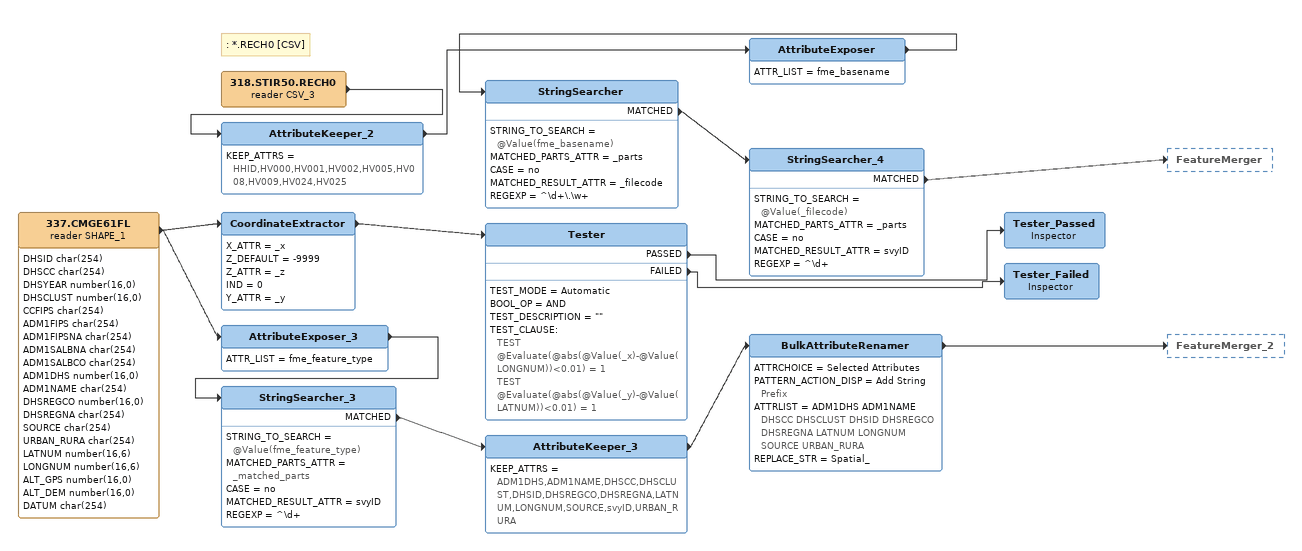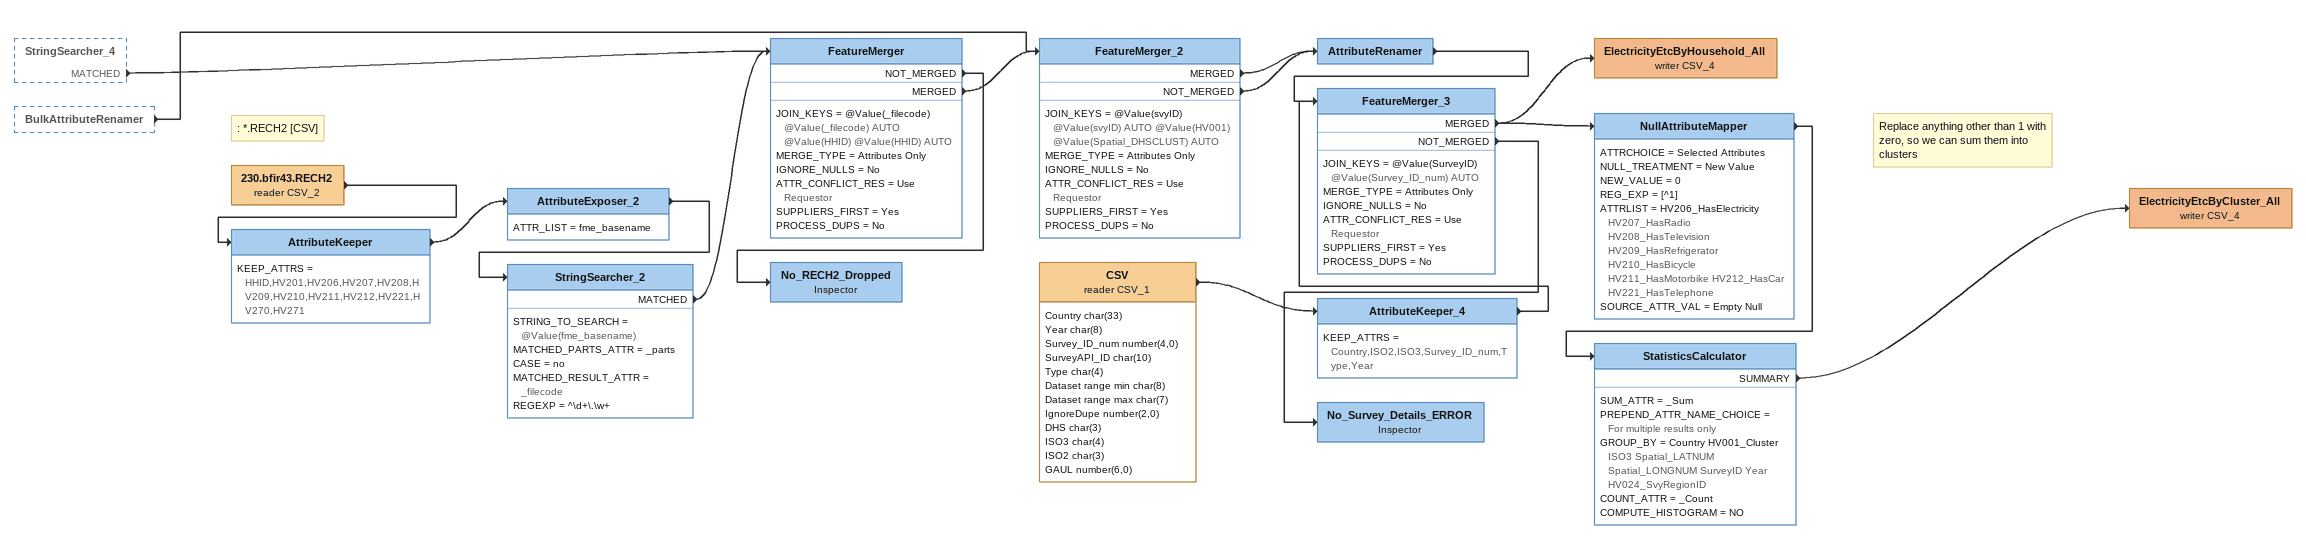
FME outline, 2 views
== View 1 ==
337.CMGE61FL (reader SHAPE_1)
    attributes: DHSID char(254), DHSCC char(254), DHSYEAR number(16,0), DHSCLUST number(16,0), CCFIPS char(254), ADM1FIPS char(254), ADM1FIPSNA char(254), ADM1SALBNA char(254), ADM1SALBCO char(254), ADM1DHS number(16,0), ADM1NAME char(254), DHSREGCO number(16,0), DHSREGNA char(254), SOURCE char(254), URBAN_RURA char(254), LATNUM number(16,6), LONGNUM number(16,6), ALT_GPS number(16,0), ALT_DEM number(16,0), DATUM char(254)
    -> CoordinateExtractor
    -> AttributeExposer_3
CoordinateExtractor
    X_ATTR = _x
    Z_DEFAULT = -9999
    Z_ATTR = _z
    IND = 0
    Y_ATTR = _y
    -> Tester
Tester
    TEST_MODE = Automatic
    BOOL_OP = AND
    TEST_DESCRIPTION = ""
    TEST_CLAUSE:
      TEST @Evaluate(@abs(@Value(_x)-@Value(LONGNUM))<0.01) = 1
      TEST @Evaluate(@abs(@Value(_y)-@Value(LATNUM))<0.01) = 1
    PASSED -> Tester_Passed
    FAILED -> Tester_Failed
Tester_Passed: Inspector
Tester_Failed: Inspector
AttributeExposer_3
    ATTR_LIST = fme_feature_type
    -> StringSearcher_3
StringSearcher_3
    STRING_TO_SEARCH = @Value(fme_feature_type)
    MATCHED_PARTS_ATTR = _matched_parts
    CASE = no
    MATCHED_RESULT_ATTR = svyID
    REGEXP = ^\d+
    MATCHED -> AttributeKeeper_3
AttributeKeeper_3
    KEEP_ATTRS = ADM1DHS,ADM1NAME,DHSCC,DHSCLUST,DHSID,DHSREGCO,DHSREGNA,LATNUM,LONGNUM,SOURCE,svyID,URBAN_RURA
    -> BulkAttributeRenamer
BulkAttributeRenamer
    ATTRCHOICE = Selected Attributes
    PATTERN_ACTION_DISP = Add String Prefix
    ATTRLIST = ADM1DHS ADM1NAME DHSCC DHSCLUST DHSID DHSREGCO DHSREGNA LATNUM LONGNUM SOURCE URBAN_RURA
    REPLACE_STR = Spatial_
    -> FeatureMerger_2
Note: : *.RECH0 [CSV]
318.STIR50.RECH0 (reader CSV_3)
    -> AttributeKeeper_2
AttributeKeeper_2
    KEEP_ATTRS = HHID,HV000,HV001,HV002,HV005,HV008,HV009,HV024,HV025
    -> AttributeExposer
AttributeExposer
    ATTR_LIST = fme_basename
    -> StringSearcher
StringSearcher
    STRING_TO_SEARCH = @Value(fme_basename)
    MATCHED_PARTS_ATTR = _parts
    CASE = no
    MATCHED_RESULT_ATTR = _filecode
    REGEXP = ^\d+\.\w+
    MATCHED -> StringSearcher_4
StringSearcher_4
    STRING_TO_SEARCH = @Value(_filecode)
    MATCHED_PARTS_ATTR = _parts
    CASE = no
    MATCHED_RESULT_ATTR = svyID
    REGEXP = ^\d+
    MATCHED -> FeatureMerger

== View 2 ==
StringSearcher_4 [outside]
    MATCHED -> FeatureMerger
BulkAttributeRenamer [outside]
    -> FeatureMerger_2
Note: : *.RECH2 [CSV]
230.bfir43.RECH2 (reader CSV_2)
    -> AttributeKeeper
AttributeKeeper
    KEEP_ATTRS = HHID,HV201,HV206,HV207,HV208,HV209,HV210,HV211,HV212,HV221,HV270,HV271
    -> AttributeExposer_2
AttributeExposer_2
    ATTR_LIST = fme_basename
    -> StringSearcher_2
StringSearcher_2
    STRING_TO_SEARCH = @Value(fme_basename)
    MATCHED_PARTS_ATTR = _parts
    CASE = no
    MATCHED_RESULT_ATTR = _filecode
    REGEXP = ^\d+\.\w+
    MATCHED -> FeatureMerger
FeatureMerger
    JOIN_KEYS = @Value(_filecode) @Value(_filecode) AUTO @Value(HHID) @Value(HHID) AUTO
    MERGE_TYPE = Attributes Only
    IGNORE_NULLS = No
    ATTR_CONFLICT_RES = Use Requestor
    SUPPLIERS_FIRST = Yes
    PROCESS_DUPS = No
    NOT_MERGED -> No_RECH2_Dropped
    MERGED -> FeatureMerger_2
FeatureMerger_2
    JOIN_KEYS = @Value(svyID) @Value(svyID) AUTO @Value(HV001) @Value(Spatial_DHSCLUST) AUTO
    MERGE_TYPE = Attributes Only
    IGNORE_NULLS = No
    ATTR_CONFLICT_RES = Use Requestor
    SUPPLIERS_FIRST = Yes
    PROCESS_DUPS = No
    MERGED -> AttributeRenamer
    NOT_MERGED -> AttributeRenamer
AttributeRenamer
    -> FeatureMerger_3
No_RECH2_Dropped: Inspector
CSV (reader CSV_1)
    attributes: Country char(33), Year char(8), Survey_ID_num number(4,0), SurveyAPI_ID char(10), Type char(4), Dataset range min char(8), Dataset range max char(7), IgnoreDupe number(2,0), DHS char(3), ISO3 char(4), ISO2 char(3), GAUL number(6,0)
    -> AttributeKeeper_4
AttributeKeeper_4
    KEEP_ATTRS = Country,ISO2,ISO3,Survey_ID_num,Type,Year
    -> FeatureMerger_3
FeatureMerger_3
    JOIN_KEYS = @Value(SurveyID) @Value(Survey_ID_num) AUTO
    MERGE_TYPE = Attributes Only
    IGNORE_NULLS = No
    ATTR_CONFLICT_RES = Use Requestor
    SUPPLIERS_FIRST = Yes
    PROCESS_DUPS = No
    MERGED -> ElectricityEtcByHousehold_All (writer CSV_4)
    MERGED -> NullAttributeMapper
    NOT_MERGED -> No_Survey_Details_ERROR
ElectricityEtcByHousehold_All (writer CSV_4)
Note: Replace anything other than 1 with zero, so we can sum them into clusters
NullAttributeMapper
    ATTRCHOICE = Selected Attributes
    NULL_TREATMENT = New Value
    NEW_VALUE = 0
    REG_EXP = [^1]
    ATTRLIST = HV206_HasElectricity HV207_HasRadio HV208_HasTelevision HV209_HasRefrigerator HV210_HasBicycle HV211_HasMotorbike HV212_HasCar HV221_HasTelephone
    SOURCE_ATTR_VAL = Empty Null
    -> StatisticsCalculator
StatisticsCalculator
    SUM_ATTR = _Sum
    PREPEND_ATTR_NAME_CHOICE = For multiple results only
    GROUP_BY = Country HV001_Cluster ISO3 Spatial_LATNUM Spatial_LONGNUM SurveyID Year HV024_SvyRegionID
    COUNT_ATTR = _Count
    COMPUTE_HISTOGRAM = NO
    SUMMARY -> ElectricityEtcByCluster_All (writer CSV_4)
ElectricityEtcByCluster_All (writer CSV_4)
No_Survey_Details_ERROR: Inspector
